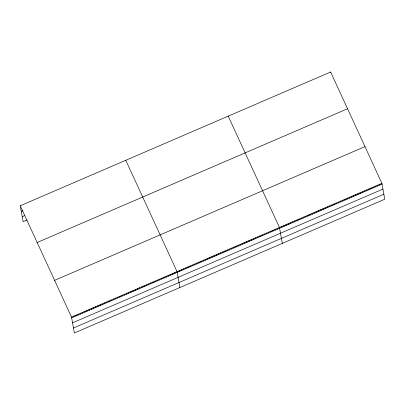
<?xml version="1.0" encoding="UTF-8"?>
<svg xmlns="http://www.w3.org/2000/svg" width="405" height="405" viewBox="0 0 405 405"><rect width="100%" height="100%" fill="white"/><g stroke="black" fill="none" stroke-linecap="round" stroke-linejoin="round"><path stroke-width="0.61" d="M20.25 205.76L330.632 72.009L381.89 183.344L384.75 199.24L74.368 332.991L71.508 317.095L20.25 205.76L23.11 221.656L26.958 219.996M21.283 211.511L22.933 210.797M22.209 216.66L24.411 215.713M37.164 242.504L347.546 108.753M54.594 280.356L364.976 146.605M71.508 317.095L381.89 183.344M71.645 317.849L382.026 184.098M72.541 322.846L382.922 189.094M73.467 327.994L383.849 194.243M228.207 116.149L279.465 227.483L282.325 243.375M125.778 160.284L177.036 271.618L179.896 287.515M379.713 184.285L379.844 185.034M377.531 185.222L377.668 185.976M375.354 186.163L375.486 186.913M373.172 187.1L373.309 187.854M370.995 188.041L371.127 188.791M368.813 188.978L368.95 189.732M366.636 189.92L366.773 190.669M364.454 190.856L364.591 191.611M362.278 191.798L362.414 192.547M360.096 192.734L360.232 193.489M357.919 193.676L358.055 194.425M355.737 194.613L355.873 195.367M353.56 195.554L353.697 196.303M330.632 72.009L330.769 72.763M351.378 196.491L351.515 197.245M349.201 197.432L349.338 198.182M347.019 198.369L347.156 199.123M344.842 199.311L344.979 200.06M342.665 200.247L342.797 201.001M340.483 201.189L340.62 201.938M338.307 202.125L338.438 202.88M336.125 203.067L336.261 203.816M333.948 204.004L334.079 204.758M331.766 204.945L331.903 205.694M329.589 205.882L329.721 206.636M327.407 206.823L327.544 207.573M325.23 207.76L325.362 208.514M323.048 208.702L323.185 209.451M320.871 209.638L321.008 210.392M318.689 210.58L318.826 211.329M316.513 211.516L316.649 212.271M314.331 212.458L314.467 213.207M312.154 213.394L312.29 214.149M309.972 214.336L310.108 215.085M307.795 215.273L307.932 216.027M305.613 216.214L305.75 216.964M303.436 217.151L303.573 217.905M301.259 218.093L301.391 218.842M299.077 219.029L299.214 219.783M296.9 219.971L297.032 220.72M294.718 220.907L294.855 221.662M292.542 221.849L292.673 222.598M290.36 222.785L290.496 223.54M288.183 223.727L288.314 224.476M286.001 224.664L286.138 225.418M283.824 225.605L283.956 226.355M281.642 226.542L281.779 227.296M277.283 228.42L277.42 229.174M275.106 229.362L275.243 230.111M272.924 230.298L273.061 231.052M270.748 231.24L270.884 231.989M268.566 232.176L268.702 232.931M266.389 233.118L266.525 233.867M264.207 234.055L264.343 234.809M262.03 234.996L262.167 235.745M259.848 235.933L259.985 236.687M257.671 236.874L257.808 237.624M255.494 237.811L255.626 238.565M253.312 238.753L253.449 239.502M251.135 239.689L251.267 240.443M248.953 240.631L249.09 241.38M246.777 241.567L246.908 242.322M244.595 242.509L244.731 243.258M242.418 243.445L242.549 244.2M240.236 244.387L240.373 245.136M238.059 245.324L238.191 246.078M235.877 246.265L236.014 247.015M233.7 247.202L233.832 247.956M231.518 248.143L231.655 248.893M229.341 249.08L229.478 249.834M227.159 250.022L227.296 250.771M224.983 250.958L225.119 251.713M222.801 251.9L222.937 252.649M220.624 252.836L220.76 253.591M218.442 253.778L218.578 254.527M216.265 254.715L216.402 255.469M214.083 255.656L214.22 256.406M211.906 256.593L212.043 257.347M209.729 257.534L209.861 258.284M207.547 258.471L207.684 259.225M205.37 259.413L205.502 260.162M203.189 260.349L203.325 261.103M201.012 261.291L201.143 262.04M198.83 262.227L198.966 262.982M196.653 263.169L196.784 263.918M194.471 264.106L194.608 264.86M192.294 265.047L192.426 265.796M190.112 265.984L190.249 266.738M187.935 266.925L188.067 267.675M185.753 267.862L185.89 268.616M183.576 268.804L183.713 269.553M181.394 269.74L181.531 270.494M179.218 270.682L179.354 271.431M174.839 272.565L174.975 273.319M172.641 273.517L172.778 274.266M170.444 274.463L170.576 275.213M168.242 275.41L168.379 276.164M166.045 276.357L166.182 277.111M163.848 277.303L163.979 278.058M161.646 278.25L161.782 279.005M159.448 279.197L159.585 279.951M157.251 280.149L157.388 280.898M155.054 281.095L155.186 281.845M152.852 282.042L152.989 282.796M150.655 282.989L150.792 283.743M148.458 283.935L148.589 284.69M146.256 284.882L146.392 285.636M144.058 285.829L144.195 286.583M141.861 286.781L141.998 287.53M139.664 287.727L139.796 288.476M137.462 288.674L137.599 289.423M135.265 289.621L135.402 290.375M133.068 290.567L133.199 291.322M130.866 291.514L131.002 292.268M128.668 292.461L128.805 293.215M126.471 293.412L126.608 294.162M124.274 294.359L124.406 295.108M122.072 295.306L122.209 296.055M119.875 296.252L120.012 297.007M117.678 297.199L117.814 297.953M115.476 298.146L115.612 298.9M113.278 299.092L113.415 299.847M111.081 300.044L111.218 300.793M108.884 300.991L109.016 301.74M106.682 301.938L106.819 302.687M104.485 302.884L104.622 303.639M102.288 303.831L102.424 304.585M100.091 304.778L100.222 305.532M97.889 305.724L98.025 306.479M95.691 306.676L95.828 307.425M93.494 307.623L93.626 308.372M91.292 308.57L91.429 309.319M89.095 309.516L89.232 310.27M86.898 310.463L87.034 311.217M84.701 311.41L84.832 312.164M82.499 312.356L82.635 313.111M80.301 313.308L80.438 314.057M78.104 314.255L78.236 315.004M75.902 315.201L76.039 315.951M73.705 316.148L73.842 316.902"/></g></svg>
